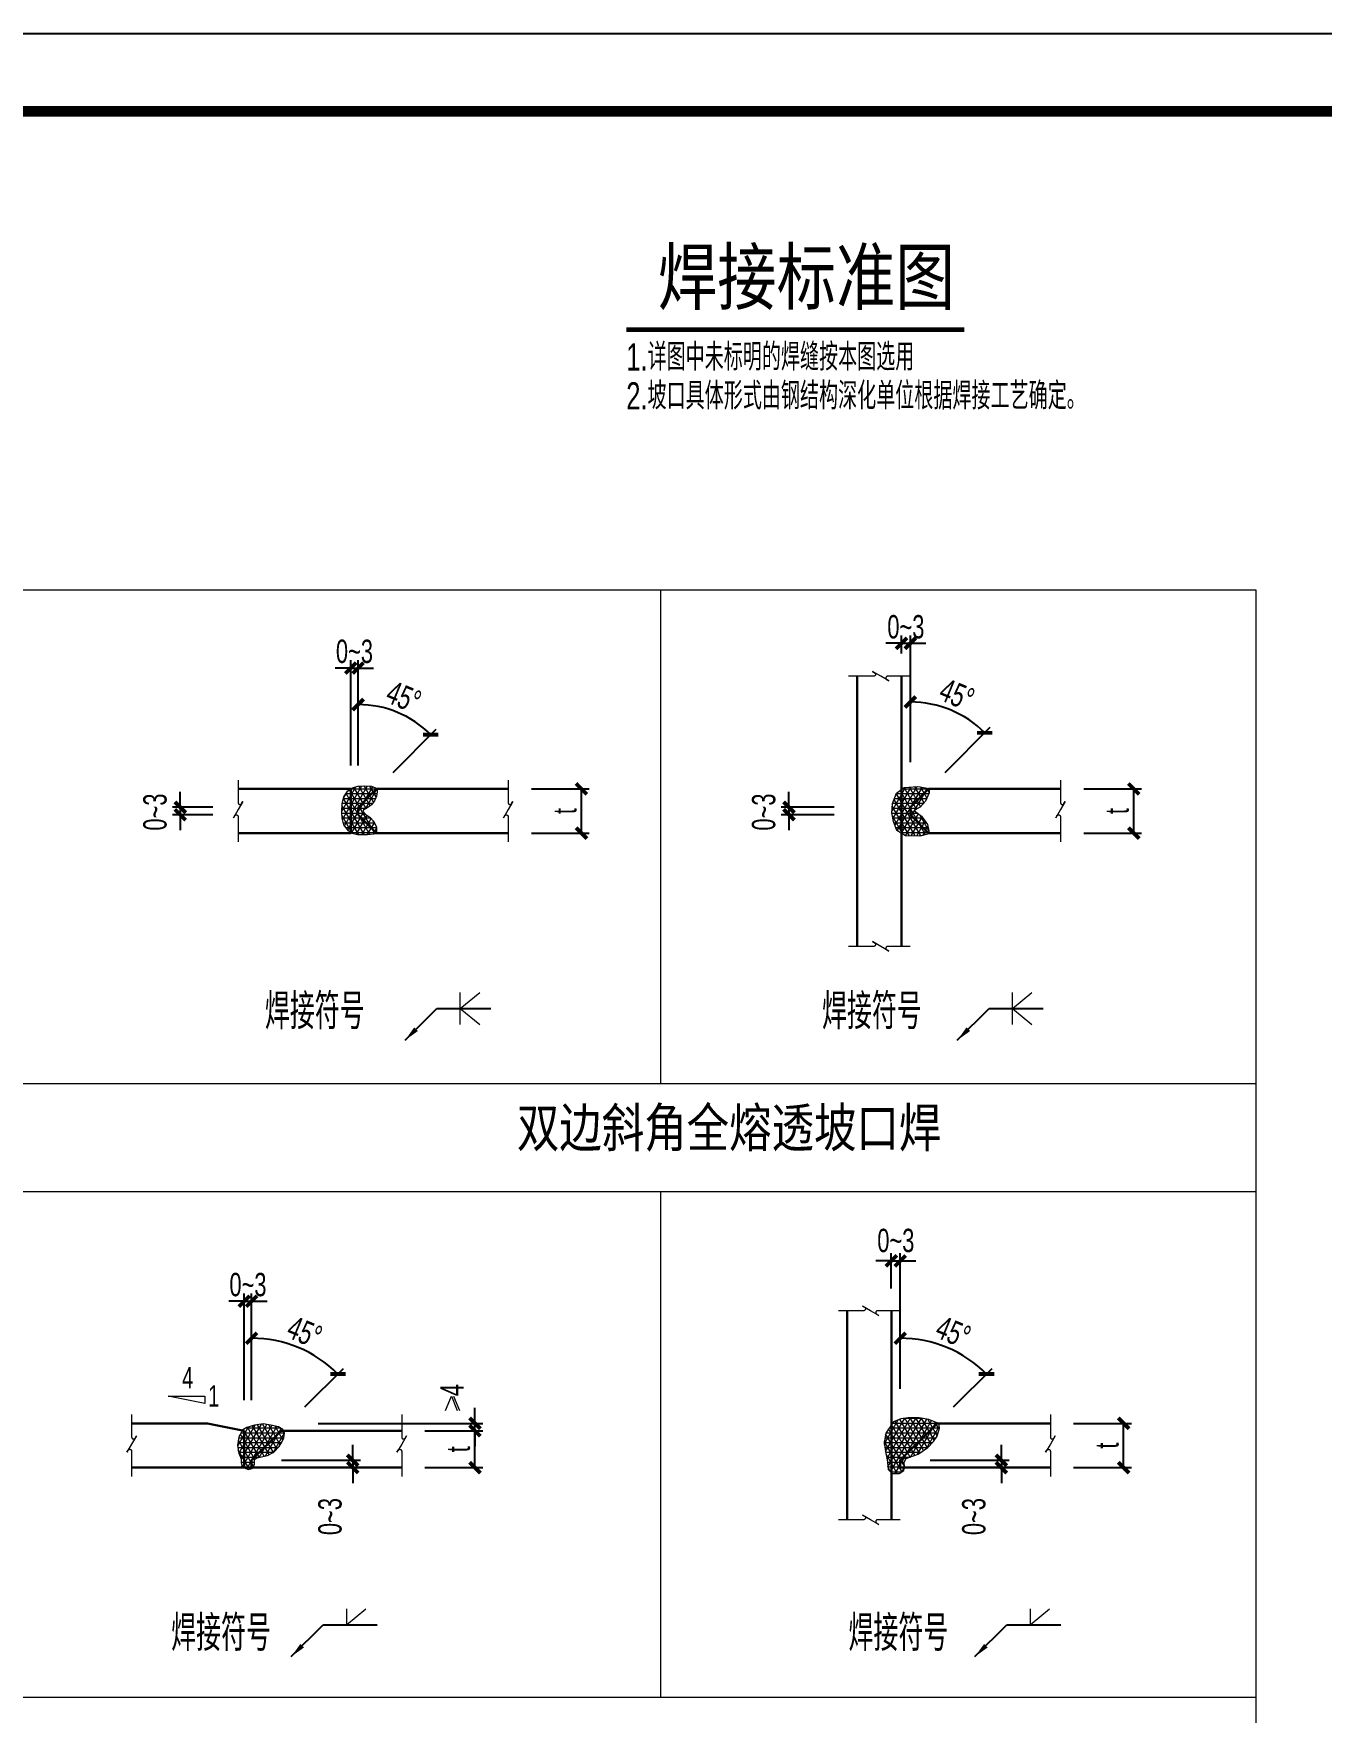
# Model space of a CAD drawing. Header units: millimetres. Extents: x -5285 to 713586, y 0 to 59400.
# Drawn here: x 211954 to 228513, y 37822 to 59400 of the extents above; entities that cross this region are included whole.
import ezdxf
from ezdxf.enums import TextEntityAlignment as Align

# ---------------------------------------------------------------- set-up
doc = ezdxf.new("R2010")
doc.units = ezdxf.units.MM
doc.header["$LTSCALE"] = 1000
doc.header["$PDSIZE"] = 300
doc.layers.get('0').update_dxf_attribs({"lineweight": 15})
doc.layers.get('DEFPOINTS').update_dxf_attribs({"color": 252, "lineweight": 15})
for name, color, linetype, lineweight in [('Dim', 7, 'Continuous', 15), ('hatch', 5, 'Continuous', 13), ('Index', 1, 'Continuous', 15), ('MENBER', 2, 'Continuous', 30), ('TD-DIM', 7, 'Continuous', 15), ('TEXT', 2, 'Continuous', 15)]:
    doc.layers.add(name, color=color, linetype=linetype, lineweight=lineweight)
doc.layers.add('PUB_TITLE', color=4, linetype='Continuous')
doc.styles.add('T&D', font='haiwenrs.shx', dxfattribs={"width": 0.7, "bigfont": 'hztxt.shx'})
doc.styles.add('TITLE', font='simhei.ttf', dxfattribs={"width": 0.8})
doc.dimstyles.new('T&D100', dxfattribs={"dimscale": 100, "dimtxt": 3, "dimasz": 2, "dimexe": 1, "dimexo": 3, "dimtad": 1, "dimdec": 0, "dimzin": 0, "dimdsep": 46, "dimtxsty": 'T&D', "dimblk": 'ARCHTICK', "dimcen": 0.09, "dimclrt": 2, "dimadec": 0, "dimazin": 0, "dimtfac": 1, "dimtdec": 0, "dimtix": 1, "dimtmove": 2, "dimatfit": 0, "dimfxl": 1, "dimtolj": 1, "dimtzin": 0, "dimarcsym": 0})
pattern_1 = [(0, (213989.905, 72194.145), (0, 62.5), []), (60, (213989.905, 72194.145), (-54.12659, 31.25), []), (120, (213989.905, 72194.145), (-54.12659, -31.25), [])]
pattern_2 = [(0, (213989.905, 74477.89), (0, 62.5), []), (60, (213989.905, 74477.89), (-54.12659, 31.25), []), (120, (213989.905, 74477.89), (-54.12659, -31.25), [])]

# ---------------------------------------------------------------- blocks, each defined once
blk = doc.blocks.new('_ArchTick')
at = {"color": 0, "linetype": 'ByBlock', "const_width": 0.25}
blk.add_lwpolyline([(-0.35, -0.35), (0.35, 0.35)], dxfattribs=at)
blk = doc.blocks.new('*D32')
at = {"layer": 'DEFPOINTS', "color": 0, "transparency": 16777216}
for p in [(214758, 43635), (215542, 42421), (215232, 41537), (214758, 41062), (214758, 41062)]:
    blk.add_point(p, dxfattribs=at)
at = {"layer": 'Dim', "color": 0, "lineweight": -2, "transparency": 16777216}
blk.add_line((215444, 41749), (215938, 42243), dxfattribs=at)
blk.add_arc((214758, 41062), 1569, 45, 90, dxfattribs=at)
at = {"layer": 'Dim', "color": 0, "lineweight": -2, "transparency": 16777216, "xscale": 200, "yscale": 200, "zscale": 200}
for p, rotation in [((214758, 42631), 180.0000000000104), ((215867, 42172), 314.999999999998)]:
    blk.add_blockref('_ArchTick', p, dxfattribs=dict(at, rotation=rotation))
at = {"layer": 'Dim', "color": 2, "transparency": 16777216, "insert": (215440, 42708), "char_height": 300, "attachment_point": 5, "rotation": 337.5, "style": 'T&D'}
blk.add_mtext('\\A1;45°', dxfattribs=at)
blk = doc.blocks.new('*D33')
at = {"layer": 'DEFPOINTS', "color": 0, "transparency": 16777216}
for p in [(214758, 43107), (214664, 41537), (214758, 41537)]:
    blk.add_point(p, dxfattribs=at)
at = {"layer": 'Dim', "color": 0, "lineweight": -2, "transparency": 16777216}
for p, q in [((214664, 41837), (214664, 43207)), ((214758, 41837), (214758, 43207)), ((214664, 43107), (214464, 43107)), ((214664, 43107), (214758, 43107)), ((214758, 43107), (214958, 43107))]:
    blk.add_line(p, q, dxfattribs=at)
at = {"layer": 'Dim', "color": 0, "lineweight": -2, "transparency": 16777216, "xscale": 200, "yscale": 200, "zscale": 200}
blk.add_blockref('_ArchTick', (214664, 43107), dxfattribs=at)
at = {"layer": 'Dim', "color": 0, "lineweight": -2, "transparency": 16777216, "xscale": 200, "yscale": 200, "zscale": 200, "rotation": 180}
blk.add_blockref('_ArchTick', (214758, 43107), dxfattribs=at)
at = {"layer": 'Dim', "color": 2, "transparency": 16777216, "insert": (214711, 43319), "char_height": 300, "attachment_point": 5, "style": 'T&D'}
blk.add_mtext('\\A1;0~3', dxfattribs=at)
blk = doc.blocks.new('*D34')
at = {"layer": 'DEFPOINTS', "color": 0, "transparency": 16777216}
for p in [(215314, 41537), (216687, 41442), (217630, 41537)]:
    blk.add_point(p, dxfattribs=at)
at = {"layer": 'Dim', "color": 0, "lineweight": -2, "transparency": 16777216}
for p, q in [((217630, 41537), (217630, 41737)), ((215614, 41537), (217730, 41537)), ((216987, 41442), (217730, 41442)), ((217630, 41442), (217630, 41537)), ((217630, 41442), (217630, 41242))]:
    blk.add_line(p, q, dxfattribs=at)
at = {"layer": 'Dim', "color": 0, "lineweight": -2, "transparency": 16777216, "xscale": 200, "yscale": 200, "zscale": 200}
for p, rotation in [((217630, 41537), 270), ((217630, 41442), 90)]:
    blk.add_blockref('_ArchTick', p, dxfattribs=dict(at, rotation=rotation))
at = {"layer": 'Dim', "color": 2, "transparency": 16777216, "insert": (217335, 41925), "char_height": 300, "attachment_point": 5, "rotation": 90, "style": 'T&D'}
blk.add_mtext('\\A1; 4', dxfattribs=at)
blk = doc.blocks.new('*D35')
at = {"layer": 'DEFPOINTS', "color": 0, "transparency": 16777216}
for p in [(214843, 41062), (214843, 40968), (216058, 40968)]:
    blk.add_point(p, dxfattribs=at)
at = {"layer": 'Dim', "color": 0, "lineweight": -2, "transparency": 16777216}
for p, q in [((216058, 41062), (216058, 41262)), ((215143, 41062), (216158, 41062)), ((216058, 41062), (216058, 40968)), ((215143, 40968), (216158, 40968)), ((216058, 40968), (216058, 40768))]:
    blk.add_line(p, q, dxfattribs=at)
at = {"layer": 'Dim', "color": 0, "lineweight": -2, "transparency": 16777216, "xscale": 200, "yscale": 200, "zscale": 200}
for p, rotation in [((216058, 41062), 270), ((216058, 40968), 90)]:
    blk.add_blockref('_ArchTick', p, dxfattribs=dict(at, rotation=rotation))
at = {"layer": 'Dim', "color": 2, "transparency": 16777216, "insert": (215767, 40339), "char_height": 300, "attachment_point": 5, "rotation": 90, "style": 'T&D'}
blk.add_mtext('\\A1;0~3', dxfattribs=at)
blk = doc.blocks.new('*D36')
at = {"layer": 'DEFPOINTS', "color": 0, "transparency": 16777216}
for p in [(216687, 41442), (217630, 41442), (216687, 40968)]:
    blk.add_point(p, dxfattribs=at)
at = {"layer": 'Dim', "color": 0, "lineweight": -2, "transparency": 16777216}
for p, q in [((216987, 41442), (217730, 41442)), ((217630, 40968), (217630, 41442)), ((216987, 40968), (217730, 40968))]:
    blk.add_line(p, q, dxfattribs=at)
at = {"layer": 'Dim', "color": 0, "lineweight": -2, "transparency": 16777216, "xscale": 200, "yscale": 200, "zscale": 200}
for p, rotation in [((217630, 41442), 90), ((217630, 40968), 270)]:
    blk.add_blockref('_ArchTick', p, dxfattribs=dict(at, rotation=rotation))
at = {"layer": 'Dim', "color": 2, "transparency": 16777216, "insert": (217417, 41205), "char_height": 300, "attachment_point": 5, "rotation": 90, "style": 'T&D'}
blk.add_mtext('\\A1;t', dxfattribs=at)
blk = doc.blocks.new('*D40')
at = {"layer": 'DEFPOINTS', "color": 0, "transparency": 16777216}
for p in [(216127, 51521), (216788, 50599), (216364, 49692), (216127, 49455), (216127, 49360)]:
    blk.add_point(p, dxfattribs=at)
at = {"layer": 'Dim', "color": 0, "lineweight": -2, "transparency": 16777216}
blk.add_line((216576, 49904), (217132, 50460), dxfattribs=at)
blk.add_arc((216127, 49455), 1321, 45, 90, dxfattribs=at)
at = {"layer": 'Dim', "color": 0, "lineweight": -2, "transparency": 16777216, "xscale": 200, "yscale": 200, "zscale": 200}
for p, rotation in [((216127, 50776), 180.0000000000001), ((217061, 50389), 315.0000000000198)]:
    blk.add_blockref('_ArchTick', p, dxfattribs=dict(at, rotation=rotation))
at = {"layer": 'Dim', "color": 2, "transparency": 16777216, "insert": (216714, 50872), "char_height": 300, "attachment_point": 5, "rotation": 337.5, "style": 'T&D'}
blk.add_mtext('\\A1;45°', dxfattribs=at)
blk = doc.blocks.new('*D41')
at = {"layer": 'DEFPOINTS', "color": 0, "transparency": 16777216}
for p in [(216127, 51245), (216033, 49692), (216127, 49692)]:
    blk.add_point(p, dxfattribs=at)
at = {"layer": 'Dim', "color": 0, "lineweight": -2, "transparency": 16777216}
for p, q in [((216033, 51245), (215833, 51245)), ((216033, 49992), (216033, 51345)), ((216033, 51245), (216127, 51245)), ((216127, 49992), (216127, 51345)), ((216127, 51245), (216327, 51245))]:
    blk.add_line(p, q, dxfattribs=at)
at = {"layer": 'Dim', "color": 0, "lineweight": -2, "transparency": 16777216, "xscale": 200, "yscale": 200, "zscale": 200}
blk.add_blockref('_ArchTick', (216033, 51245), dxfattribs=at)
at = {"layer": 'Dim', "color": 0, "lineweight": -2, "transparency": 16777216, "xscale": 200, "yscale": 200, "zscale": 200, "rotation": 180}
blk.add_blockref('_ArchTick', (216127, 51245), dxfattribs=at)
at = {"layer": 'Dim', "color": 2, "transparency": 16777216, "insert": (216080, 51458), "char_height": 300, "attachment_point": 5, "style": 'T&D'}
blk.add_mtext('\\A1;0~3', dxfattribs=at)
blk = doc.blocks.new('*D42')
at = {"layer": 'DEFPOINTS', "color": 0, "transparency": 16777216}
for p in [(214561, 49455), (213841, 49360), (214561, 49360)]:
    blk.add_point(p, dxfattribs=at)
at = {"layer": 'Dim', "color": 0, "lineweight": -2, "transparency": 16777216}
for p, q in [((213841, 49455), (213841, 49655)), ((214261, 49455), (213741, 49455)), ((213841, 49455), (213841, 49360)), ((214261, 49360), (213741, 49360)), ((213841, 49360), (213841, 49160))]:
    blk.add_line(p, q, dxfattribs=at)
at = {"layer": 'Dim', "color": 0, "lineweight": -2, "transparency": 16777216, "xscale": 200, "yscale": 200, "zscale": 200}
for p, rotation in [((213841, 49455), 270), ((213841, 49360), 90)]:
    blk.add_blockref('_ArchTick', p, dxfattribs=dict(at, rotation=rotation))
at = {"layer": 'Dim', "color": 2, "transparency": 16777216, "insert": (213517, 49394), "char_height": 300, "attachment_point": 5, "rotation": 90, "style": 'T&D'}
blk.add_mtext('\\A1;0~3', dxfattribs=at)
blk = doc.blocks.new('*D43')
at = {"layer": 'DEFPOINTS', "color": 0, "transparency": 16777216}
for p in [(218056, 49692), (218999, 49692), (218056, 49123)]:
    blk.add_point(p, dxfattribs=at)
at = {"layer": 'Dim', "color": 0, "lineweight": -2, "transparency": 16777216}
for p, q in [((218356, 49692), (219099, 49692)), ((218999, 49123), (218999, 49692)), ((218356, 49123), (219099, 49123))]:
    blk.add_line(p, q, dxfattribs=at)
at = {"layer": 'Dim', "color": 0, "lineweight": -2, "transparency": 16777216, "xscale": 200, "yscale": 200, "zscale": 200}
for p, rotation in [((218999, 49692), 90), ((218999, 49123), 270)]:
    blk.add_blockref('_ArchTick', p, dxfattribs=dict(at, rotation=rotation))
at = {"layer": 'Dim', "color": 2, "transparency": 16777216, "insert": (218786, 49407), "char_height": 300, "attachment_point": 5, "rotation": 90, "style": 'T&D'}
blk.add_mtext('\\A1;t', dxfattribs=at)
blk = doc.blocks.new('*D51')
at = {"layer": 'DEFPOINTS', "color": 0, "transparency": 16777216}
for p in [(223098, 43626), (222983, 42970), (223098, 41680)]:
    blk.add_point(p, dxfattribs=at)
at = {"layer": 'Dim', "color": 0, "lineweight": -2, "transparency": 16777216}
for p, q in [((222983, 43626), (222783, 43626)), ((222983, 43270), (222983, 43726)), ((222983, 43626), (223098, 43626)), ((223098, 41980), (223098, 43726)), ((223098, 43626), (223298, 43626))]:
    blk.add_line(p, q, dxfattribs=at)
at = {"layer": 'Dim', "color": 0, "lineweight": -2, "transparency": 16777216, "xscale": 200, "yscale": 200, "zscale": 200}
blk.add_blockref('_ArchTick', (222983, 43626), dxfattribs=at)
at = {"layer": 'Dim', "color": 0, "lineweight": -2, "transparency": 16777216, "xscale": 200, "yscale": 200, "zscale": 200, "rotation": 180}
blk.add_blockref('_ArchTick', (223098, 43626), dxfattribs=at)
at = {"layer": 'Dim', "color": 2, "transparency": 16777216, "insert": (223041, 43886), "char_height": 300, "attachment_point": 5, "style": 'T&D'}
blk.add_mtext('\\A1;0~3', dxfattribs=at)
blk = doc.blocks.new('*D52')
at = {"layer": 'DEFPOINTS', "color": 0, "transparency": 16777216}
for p in [(223183, 41062), (223183, 40968), (224398, 40968)]:
    blk.add_point(p, dxfattribs=at)
at = {"layer": 'Dim', "color": 0, "lineweight": -2, "transparency": 16777216}
for p, q in [((224398, 41062), (224398, 41262)), ((223483, 41062), (224498, 41062)), ((224398, 41062), (224398, 40968)), ((223483, 40968), (224498, 40968)), ((224398, 40968), (224398, 40768))]:
    blk.add_line(p, q, dxfattribs=at)
at = {"layer": 'Dim', "color": 0, "lineweight": -2, "transparency": 16777216, "xscale": 200, "yscale": 200, "zscale": 200}
for p, rotation in [((224398, 41062), 270), ((224398, 40968), 90)]:
    blk.add_blockref('_ArchTick', p, dxfattribs=dict(at, rotation=rotation))
at = {"layer": 'Dim', "color": 2, "transparency": 16777216, "insert": (224045, 40339), "char_height": 300, "attachment_point": 5, "rotation": 90, "style": 'T&D'}
blk.add_mtext('\\A1;0~3', dxfattribs=at)
blk = doc.blocks.new('*D53')
at = {"layer": 'DEFPOINTS', "color": 0, "transparency": 16777216}
for p in [(223098, 42753), (223882, 42421), (223572, 41537), (223098, 41062), (223098, 41062)]:
    blk.add_point(p, dxfattribs=at)
at = {"layer": 'Dim', "color": 0, "lineweight": -2, "transparency": 16777216}
blk.add_line((223784, 41749), (224278, 42243), dxfattribs=at)
blk.add_arc((223098, 41062), 1569, 45, 90, dxfattribs=at)
at = {"layer": 'Dim', "color": 0, "lineweight": -2, "transparency": 16777216, "xscale": 200, "yscale": 200, "zscale": 200}
for p, rotation in [((223098, 42631), 179.9999999999927), ((224207, 42172), 314.999999999997)]:
    blk.add_blockref('_ArchTick', p, dxfattribs=dict(at, rotation=rotation))
at = {"layer": 'Dim', "color": 2, "transparency": 16777216, "insert": (223780, 42708), "char_height": 300, "attachment_point": 5, "rotation": 337.5, "style": 'T&D'}
blk.add_mtext('\\A1;45°', dxfattribs=at)
blk = doc.blocks.new('*D54')
at = {"layer": 'DEFPOINTS', "color": 0, "transparency": 16777216}
for p in [(225027, 41537), (225970, 41537), (225027, 40968)]:
    blk.add_point(p, dxfattribs=at)
at = {"layer": 'Dim', "color": 0, "lineweight": -2, "transparency": 16777216}
for p, q in [((225327, 41537), (226070, 41537)), ((225970, 40968), (225970, 41537)), ((225327, 40968), (226070, 40968))]:
    blk.add_line(p, q, dxfattribs=at)
at = {"layer": 'Dim', "color": 0, "lineweight": -2, "transparency": 16777216, "xscale": 200, "yscale": 200, "zscale": 200}
for p, rotation in [((225970, 41537), 90), ((225970, 40968), 270)]:
    blk.add_blockref('_ArchTick', p, dxfattribs=dict(at, rotation=rotation))
at = {"layer": 'Dim', "color": 2, "transparency": 16777216, "insert": (225757, 41252), "char_height": 300, "attachment_point": 5, "rotation": 90, "style": 'T&D'}
blk.add_mtext('\\A1;t', dxfattribs=at)
blk = doc.blocks.new('*D55')
at = {"layer": 'DEFPOINTS', "color": 0, "transparency": 16777216}
for p in [(223228, 51563), (223113, 51130), (223228, 49735)]:
    blk.add_point(p, dxfattribs=at)
at = {"layer": 'Dim', "color": 0, "lineweight": -2, "transparency": 16777216}
for p, q in [((223113, 51430), (223113, 51663)), ((223228, 50035), (223228, 51663)), ((223113, 51563), (222913, 51563)), ((223113, 51563), (223228, 51563)), ((223228, 51563), (223428, 51563))]:
    blk.add_line(p, q, dxfattribs=at)
at = {"layer": 'Dim', "color": 0, "lineweight": -2, "transparency": 16777216, "xscale": 200, "yscale": 200, "zscale": 200}
blk.add_blockref('_ArchTick', (223113, 51563), dxfattribs=at)
at = {"layer": 'Dim', "color": 0, "lineweight": -2, "transparency": 16777216, "xscale": 200, "yscale": 200, "zscale": 200, "rotation": 180}
blk.add_blockref('_ArchTick', (223228, 51563), dxfattribs=at)
at = {"layer": 'Dim', "color": 2, "transparency": 16777216, "insert": (223170, 51774), "char_height": 300, "attachment_point": 5, "style": 'T&D'}
blk.add_mtext('\\A1;0~3', dxfattribs=at)
blk = doc.blocks.new('*D56')
at = {"layer": 'DEFPOINTS', "color": 0, "transparency": 16777216}
for p in [(223228, 51555), (223904, 50628), (223462, 49692), (223228, 49457), (223228, 49457)]:
    blk.add_point(p, dxfattribs=at)
at = {"layer": 'Dim', "color": 0, "lineweight": -2, "transparency": 16777216}
blk.add_line((223674, 49904), (224254, 50484), dxfattribs=at)
blk.add_arc((223228, 49457), 1352, 45, 90, dxfattribs=at)
at = {"layer": 'Dim', "color": 0, "lineweight": -2, "transparency": 16777216, "xscale": 200, "yscale": 200, "zscale": 200}
for p, rotation in [((223228, 50809), 179.9999999999926), ((224184, 50413), 315.0000000000301)]:
    blk.add_blockref('_ArchTick', p, dxfattribs=dict(at, rotation=rotation))
at = {"layer": 'Dim', "color": 2, "transparency": 16777216, "insert": (223826, 50903), "char_height": 300, "attachment_point": 5, "rotation": 337.5, "style": 'T&D'}
blk.add_mtext('\\A1;45°', dxfattribs=at)
blk = doc.blocks.new('*D57')
at = {"layer": 'DEFPOINTS', "color": 0, "transparency": 16777216}
for p in [(222546, 49455), (221667, 49360), (222546, 49360)]:
    blk.add_point(p, dxfattribs=at)
at = {"layer": 'Dim', "color": 0, "lineweight": -2, "transparency": 16777216}
for p, q in [((221667, 49455), (221667, 49655)), ((222246, 49455), (221567, 49455)), ((221667, 49455), (221667, 49360)), ((222246, 49360), (221567, 49360)), ((221667, 49360), (221667, 49160))]:
    blk.add_line(p, q, dxfattribs=at)
at = {"layer": 'Dim', "color": 0, "lineweight": -2, "transparency": 16777216, "xscale": 200, "yscale": 200, "zscale": 200}
for p, rotation in [((221667, 49455), 270), ((221667, 49360), 90)]:
    blk.add_blockref('_ArchTick', p, dxfattribs=dict(at, rotation=rotation))
at = {"layer": 'Dim', "color": 2, "transparency": 16777216, "insert": (221343, 49394), "char_height": 300, "attachment_point": 5, "rotation": 90, "style": 'T&D'}
blk.add_mtext('\\A1;0~3', dxfattribs=at)
blk = doc.blocks.new('*D58')
at = {"layer": 'DEFPOINTS', "color": 0, "transparency": 16777216}
for p in [(225157, 49692), (226100, 49692), (225157, 49123)]:
    blk.add_point(p, dxfattribs=at)
at = {"layer": 'Dim', "color": 0, "lineweight": -2, "transparency": 16777216}
for p, q in [((225457, 49692), (226200, 49692)), ((226100, 49123), (226100, 49692)), ((225457, 49123), (226200, 49123))]:
    blk.add_line(p, q, dxfattribs=at)
at = {"layer": 'Dim', "color": 0, "lineweight": -2, "transparency": 16777216, "xscale": 200, "yscale": 200, "zscale": 200}
for p, rotation in [((226100, 49692), 90), ((226100, 49123), 270)]:
    blk.add_blockref('_ArchTick', p, dxfattribs=dict(at, rotation=rotation))
at = {"layer": 'Dim', "color": 2, "transparency": 16777216, "insert": (225887, 49407), "char_height": 300, "attachment_point": 5, "rotation": 90, "style": 'T&D'}
blk.add_mtext('\\A1;t', dxfattribs=at)
blk = doc.blocks.new('A$C6C48201D')
at = {"layer": 'PUB_TITLE'}
blk.add_lwpolyline([(0, -89100), (0, 0), (126150, 0), (126150, -89100)], close=True, dxfattribs=at)
at = {"layer": 'PUB_TITLE', "const_width": 210}
blk.add_lwpolyline([(3750, -87600), (124650, -87600), (124650, -1500), (3750, -1500)], close=True, dxfattribs=at)

msp = doc.modelspace()

# ---------------------------------------------------------------- hatches: boundary and pattern name
at = {"layer": 'hatch'}
h = msp.add_hatch(dxfattribs=at)
h.set_pattern_fill('NET3', color=256, scale=500, style=0)
h.set_pattern_definition(pattern_1)
h.paths.add_polyline_path([(216300.9, 49487.8), (216339.4, 49539.8), (216363.4, 49599.6), (216373.6, 49649.3), (216372.7, 49697.4), (216297.9, 49726.9), (216200.6, 49731.8), (216122.4, 49727.4), (216054.2, 49707.5), (215996.9, 49667), (215942.8, 49591.6), (215920.7, 49498.2), (215917.1, 49403.1), (215920.3, 49316), (215944.3, 49229), (216002.7, 49153.1), (216048.5, 49116.9), (216117.7, 49102.6), (216247.3, 49101), (216361.9, 49115.2), (216365.5, 49130.1), (216363.9, 49198.5), (216329.1, 49272.4), (216276.1, 49327.9), (216217, 49366.9), (216186, 49401.9), (216195.9, 49418.5), (216215.1, 49431.1), (216254.3, 49452.9)])
h = msp.add_hatch(dxfattribs=at)
h.set_pattern_fill('NET3', color=256, scale=500, style=0)
h.set_pattern_definition(pattern_1)
h.paths.add_polyline_path([(223282.8, 49409.6), (223369.3, 49341.8), (223449, 49235.5), (223467, 49154.8), (223465.9, 49113.2), (223350.9, 49085.7), (223167.1, 49089.5), (223054.1, 49156.9), (223009.2, 49271.3), (222990.6, 49383.8), (222997.1, 49502.4), (223050.6, 49635.6), (223146.8, 49707.8), (223325.6, 49722.8), (223468.6, 49697.7), (223471, 49642.7), (223420.7, 49534.2), (223352.8, 49458), (223311.9, 49435.1)])
h = msp.add_hatch(dxfattribs=at)
h.set_pattern_fill('NET3', color=256, scale=500, style=0)
h.set_pattern_definition(pattern_2)
h.paths.add_polyline_path([(214624, 41079.1), (214622.4, 41033.3), (214634.7, 40979.8), (214712.5, 40942.5), (214763.5, 40956.5), (214796.4, 41008), (214795.3, 41071), (214826.3, 41092.6), (214961.4, 41126), (215044.9, 41165.1), (215113.4, 41241.5), (215147.3, 41296.6), (215171.7, 41352.5), (215182.9, 41411.8), (215159, 41456.7), (215105.3, 41490.5), (215004, 41512.4), (214906.5, 41532.4), (214794.4, 41512.9), (214697.9, 41485.1), (214643.4, 41453.6), (214594.5, 41365.4), (214578.3, 41252.4), (214592.4, 41154.1)])
h = msp.add_hatch(dxfattribs=at)
h.set_pattern_fill('NET3', color=256, scale=500, style=0)
h.set_pattern_definition(pattern_2)
h.paths.add_polyline_path([(223327.9, 41142.8), (223452.8, 41224.8), (223526.6, 41303.2), (223572.7, 41372.9), (223601.9, 41476.1), (223592, 41536.6), (223466, 41587.5), (223341.2, 41606.5), (223199.5, 41608), (223106.8, 41596.3), (223009.2, 41558.4), (222910.4, 41411.7), (222889, 41287.9), (222914.3, 41151.6), (222929, 41072.7), (222941.9, 40942.6), (222998.3, 40892.7), (223085.3, 40894), (223142.4, 40932), (223151.2, 40975.1), (223149.6, 41037.6), (223174.8, 41084.3), (223268.1, 41119.2)])

# ---------------------------------------------------------------- linework, layer by layer
at = {"layer": 'Dim'}
msp.add_lwpolyline([(214158, 41792.6), (213686.8, 41886.9), (214158, 41886.9)], close=True, dxfattribs=at)
at = {"layer": 'hatch'}
for points in [[(216186, 49401.9), (216217, 49366.9), (216276.1, 49327.9), (216329.1, 49272.4), (216363.9, 49198.5), (216365.5, 49130.1), (216361.9, 49115.2), (216247.3, 49101), (216117.7, 49102.6), (216048.5, 49116.9), (216002.7, 49153.1), (215944.3, 49229), (215920.3, 49316), (215917.1, 49403.1), (215920.7, 49498.2), (215942.8, 49591.6), (215996.9, 49667), (216054.2, 49707.5), (216122.4, 49727.4), (216200.6, 49731.8), (216297.9, 49726.9), (216372.7, 49697.4), (216373.6, 49649.3), (216363.4, 49599.6), (216339.4, 49539.8), (216300.9, 49487.8), (216254.3, 49452.9), (216215.1, 49431.1), (216195.9, 49418.5)], [(223282.8, 49409.6), (223369.3, 49341.8), (223449, 49235.5), (223467, 49154.8), (223465.9, 49113.2), (223350.9, 49085.7), (223167.1, 49089.5), (223054.1, 49156.9), (223009.2, 49271.3), (222990.6, 49383.8), (222997.1, 49502.4), (223050.6, 49635.6), (223146.8, 49707.8), (223325.6, 49722.8), (223468.6, 49697.7), (223471, 49642.7), (223420.7, 49534.2), (223352.8, 49458), (223311.9, 49435.1)], [(214624, 41079.1), (214622.4, 41033.3), (214634.7, 40979.8), (214712.5, 40942.5), (214763.5, 40956.5), (214796.4, 41008), (214795.3, 41071), (214826.3, 41092.6), (214961.4, 41126), (215044.9, 41165.1), (215113.4, 41241.5), (215147.3, 41296.6), (215171.7, 41352.5), (215182.9, 41411.8), (215159, 41456.7), (215105.3, 41490.5), (215004, 41512.4), (214906.5, 41532.4), (214794.4, 41512.9), (214697.9, 41485.1), (214643.4, 41453.6), (214594.5, 41365.4), (214578.3, 41252.4), (214592.4, 41154.1), (214624, 41079.1)], [(223327.9, 41142.8), (223452.8, 41224.8), (223526.6, 41303.2), (223572.7, 41372.9), (223601.9, 41476.1), (223592, 41536.6), (223466, 41587.5), (223341.2, 41606.5), (223199.5, 41608), (223106.8, 41596.3), (223009.2, 41558.4), (222910.4, 41411.7), (222889, 41287.9), (222914.3, 41151.6), (222929, 41072.7), (222941.9, 40942.6), (222998.3, 40892.7), (223085.3, 40894), (223142.4, 40932), (223151.2, 40975.1), (223149.6, 41037.6), (223174.8, 41084.3), (223268.1, 41119.2)]]:
    msp.add_lwpolyline(points, close=True, dxfattribs=at)
at = {"layer": 'Index'}
for p, q in [((220016.3, 52249), (220016.3, 45899.1)), ((227671.6, 45899.1), (193645, 45899.1)), ((227671.6, 44510.8), (193645, 44510.8)), ((220016.3, 44510.8), (220016.3, 38013.8)), ((227671.9, 38013.8), (193645, 38013.8))]:
    msp.add_line(p, q, dxfattribs=at)
msp.add_lwpolyline([(193645, 52249), (227671.7, 52249), (227671.7, 20450.3), (193645, 20450.3)], close=True, dxfattribs=at)
for points in [[(223226.3, 51139.8), (222936.8, 51139.8), (222935.1, 51139.7), (222934.1, 51139.6), (222931.6, 51139.2), (222929.6, 51138.6), (222927.3, 51137.8), (222926, 51137.2), (222924.5, 51136.4), (222923.2, 51135.5), (222922, 51134.7), (222920.8, 51133.7), (222919.4, 51132.3), (222918.2, 51131.1), (222917.3, 51129.9), (222916.8, 51129.1), (222915.5, 51127.1), (222915, 51126), (222914.2, 51124.3), (222914, 51123.4), (222913.4, 51121.9), (222913, 51120.2), (222912.8, 51119.1), (222912.7, 51117.9), (222912.6, 51116), (222912.7, 51113.1), (222913.1, 51110.5), (222913.7, 51108.4), (222914.8, 51105.7), (222916.1, 51103.1), (222917.5, 51101), (222919, 51099.1), (222920.4, 51097.7), (222922, 51096.4), (222924.3, 51094.8), (222951.3, 51079.2), (222846.4, 51139.8), (222741.4, 51200.3), (222768, 51185), (222769.8, 51183.9), (222771.2, 51182.8), (222772.8, 51181.4), (222773.8, 51180.4), (222774.8, 51179.3), (222775.6, 51178.1), (222776.9, 51176.2), (222777.7, 51174.7), (222778.2, 51173.4), (222778.6, 51172.4), (222779.4, 51170.1), (222779.6, 51169), (222779.9, 51167.4), (222780.1, 51166), (222780.1, 51165), (222780.1, 51162.7), (222779.8, 51159.8), (222778.9, 51156.3), (222778.3, 51154.7), (222777.8, 51153.6), (222777, 51152.1), (222776, 51150.5), (222774.2, 51148.1), (222773, 51146.9), (222772.2, 51146.1), (222771, 51145.1), (222769.5, 51143.9), (222768.1, 51143.1), (222766.7, 51142.3), (222765.2, 51141.6), (222763.2, 51140.9), (222761.7, 51140.5), (222760.9, 51140.3), (222759.1, 51139.9), (222757.5, 51139.8), (222756, 51139.8), (222755.9, 51139.8), (222431.4, 51139.8)], [(214584.6, 49804.8), (214584.6, 49515.4), (214584.7, 49513.6), (214584.8, 49512.6), (214585.1, 49510.1), (214585.8, 49508.1), (214586.6, 49505.8), (214587.2, 49504.5), (214588, 49503), (214588.9, 49501.7), (214589.7, 49500.5), (214590.7, 49499.3), (214592.1, 49497.9), (214593.3, 49496.7), (214594.5, 49495.8), (214595.3, 49495.3), (214597.3, 49494), (214598.4, 49493.5), (214600.1, 49492.7), (214601, 49492.5), (214602.5, 49492), (214604.2, 49491.5), (214605.3, 49491.3), (214606.5, 49491.3), (214608.4, 49491.1), (214611.3, 49491.3), (214613.9, 49491.6), (214616, 49492.2), (214618.7, 49493.3), (214621.3, 49494.6), (214623.4, 49496), (214625.3, 49497.5), (214626.7, 49498.9), (214628, 49500.5), (214629.6, 49502.8), (214645.2, 49529.8), (214584.6, 49424.9), (214524.1, 49319.9), (214539.4, 49346.5), (214540.5, 49348.3), (214541.6, 49349.7), (214542.9, 49351.3), (214544, 49352.3), (214545.1, 49353.3), (214546.3, 49354.1), (214548.2, 49355.4), (214549.7, 49356.2), (214551, 49356.8), (214552, 49357.1), (214554.3, 49357.9), (214555.4, 49358.1), (214557, 49358.4), (214558.3, 49358.6), (214559.4, 49358.6), (214561.7, 49358.6), (214564.6, 49358.3), (214568.1, 49357.4), (214569.7, 49356.8), (214570.8, 49356.3), (214572.3, 49355.5), (214573.9, 49354.5), (214576.3, 49352.7), (214577.5, 49351.5), (214578.3, 49350.7), (214579.3, 49349.5), (214580.4, 49348.1), (214581.3, 49346.6), (214582.1, 49345.2), (214582.8, 49343.7), (214583.5, 49341.7), (214583.9, 49340.2), (214584.1, 49339.4), (214584.4, 49337.6), (214584.6, 49336), (214584.6, 49334.5), (214584.6, 49334.4), (214584.6, 49010)], [(218056.5, 49804.8), (218056.5, 49515.4), (218056.5, 49513.6), (218056.6, 49512.6), (218057, 49510.1), (218057.6, 49508.1), (218058.5, 49505.8), (218059.1, 49504.5), (218059.9, 49503), (218060.7, 49501.7), (218061.5, 49500.5), (218062.5, 49499.3), (218063.9, 49497.9), (218065.2, 49496.7), (218066.4, 49495.8), (218067.2, 49495.3), (218069.2, 49494), (218070.2, 49493.5), (218071.9, 49492.7), (218072.8, 49492.5), (218074.3, 49492), (218076, 49491.5), (218077.2, 49491.3), (218078.3, 49491.3), (218080.2, 49491.1), (218083.2, 49491.3), (218085.8, 49491.6), (218087.9, 49492.2), (218090.6, 49493.3), (218093.2, 49494.6), (218095.3, 49496), (218097.2, 49497.5), (218098.6, 49498.9), (218099.9, 49500.5), (218101.4, 49502.8), (218117, 49529.8), (218056.5, 49424.9), (217995.9, 49319.9), (218011.2, 49346.5), (218012.3, 49348.3), (218013.4, 49349.7), (218014.8, 49351.3), (218015.8, 49352.3), (218017, 49353.3), (218018.1, 49354.1), (218020, 49355.4), (218021.6, 49356.2), (218022.9, 49356.8), (218023.8, 49357.1), (218026.1, 49357.9), (218027.2, 49358.1), (218028.9, 49358.4), (218030.2, 49358.6), (218031.2, 49358.6), (218033.6, 49358.6), (218036.4, 49358.3), (218039.9, 49357.4), (218041.5, 49356.8), (218042.6, 49356.3), (218044.1, 49355.5), (218045.8, 49354.5), (218048.1, 49352.7), (218049.3, 49351.5), (218050.1, 49350.7), (218051.2, 49349.5), (218052.3, 49348.1), (218053.2, 49346.6), (218053.9, 49345.2), (218054.6, 49343.7), (218055.3, 49341.7), (218055.8, 49340.2), (218055.9, 49339.4), (218056.3, 49337.6), (218056.5, 49336), (218056.5, 49334.5), (218056.5, 49334.4), (218056.5, 49010)], [(225157.1, 49804.8), (225157.1, 49515.4), (225157.2, 49513.6), (225157.3, 49512.6), (225157.6, 49510.1), (225158.2, 49508.1), (225159.1, 49505.8), (225159.7, 49504.5), (225160.5, 49503), (225161.3, 49501.7), (225162.1, 49500.5), (225163.2, 49499.3), (225164.6, 49497.9), (225165.8, 49496.7), (225167, 49495.8), (225167.8, 49495.3), (225169.8, 49494), (225170.8, 49493.5), (225172.6, 49492.7), (225173.4, 49492.5), (225174.9, 49492), (225176.7, 49491.5), (225177.8, 49491.3), (225178.9, 49491.3), (225180.8, 49491.1), (225183.8, 49491.3), (225186.4, 49491.6), (225188.5, 49492.2), (225191.2, 49493.3), (225193.8, 49494.6), (225195.9, 49496), (225197.8, 49497.5), (225199.2, 49498.9), (225200.5, 49500.5), (225202.1, 49502.8), (225217.6, 49529.8), (225157.1, 49424.9), (225096.5, 49319.9), (225111.8, 49346.5), (225113, 49348.3), (225114, 49349.7), (225115.4, 49351.3), (225116.4, 49352.3), (225117.6, 49353.3), (225118.7, 49354.1), (225120.6, 49355.4), (225122.2, 49356.2), (225123.5, 49356.8), (225124.5, 49357.1), (225126.7, 49357.9), (225127.8, 49358.1), (225129.5, 49358.4), (225130.8, 49358.6), (225131.8, 49358.6), (225134.2, 49358.6), (225137.1, 49358.3), (225140.5, 49357.4), (225142.1, 49356.8), (225143.2, 49356.3), (225144.7, 49355.5), (225146.4, 49354.5), (225148.7, 49352.7), (225149.9, 49351.5), (225150.7, 49350.7), (225151.8, 49349.5), (225152.9, 49348.1), (225153.8, 49346.6), (225154.6, 49345.2), (225155.3, 49343.7), (225155.9, 49341.7), (225156.4, 49340.2), (225156.6, 49339.4), (225156.9, 49337.6), (225157.1, 49336), (225157.1, 49334.5), (225157.1, 49334.4), (225157.1, 49010)], [(223226.3, 47667.9), (222936.8, 47667.9), (222935.1, 47667.8), (222934.1, 47667.8), (222931.6, 47667.4), (222929.6, 47666.8), (222927.3, 47665.9), (222926, 47665.3), (222924.5, 47664.5), (222923.2, 47663.7), (222922, 47662.9), (222920.8, 47661.8), (222919.4, 47660.4), (222918.2, 47659.2), (222917.3, 47658), (222916.8, 47657.2), (222915.5, 47655.2), (222915, 47654.2), (222914.2, 47652.4), (222914, 47651.6), (222913.4, 47650.1), (222913, 47648.4), (222912.8, 47647.2), (222912.7, 47646.1), (222912.6, 47644.2), (222912.7, 47641.2), (222913.1, 47638.6), (222913.7, 47636.5), (222914.8, 47633.8), (222916.1, 47631.2), (222917.5, 47629.1), (222919, 47627.2), (222920.4, 47625.8), (222922, 47624.5), (222924.3, 47623), (222951.3, 47607.4), (222846.4, 47667.9), (222741.4, 47728.5), (222768, 47713.2), (222769.8, 47712), (222771.2, 47711), (222772.8, 47709.6), (222773.8, 47708.6), (222774.8, 47707.4), (222775.6, 47706.3), (222776.9, 47704.4), (222777.7, 47702.8), (222778.2, 47701.5), (222778.6, 47700.6), (222779.4, 47698.3), (222779.6, 47697.2), (222779.9, 47695.5), (222780.1, 47694.2), (222780.1, 47693.2), (222780.1, 47690.8), (222779.8, 47687.9), (222778.9, 47684.5), (222778.3, 47682.9), (222777.8, 47681.8), (222777, 47680.3), (222776, 47678.6), (222774.2, 47676.3), (222773, 47675.1), (222772.2, 47674.3), (222771, 47673.2), (222769.5, 47672.1), (222768.1, 47671.2), (222766.7, 47670.5), (222765.2, 47669.8), (222763.2, 47669.1), (222761.7, 47668.6), (222760.9, 47668.5), (222759.1, 47668.1), (222757.5, 47667.9), (222756, 47667.9), (222755.9, 47667.9), (222431.4, 47667.9)], [(223096.6, 42984.7), (222807.1, 42984.7), (222805.4, 42984.6), (222804.3, 42984.5), (222801.9, 42984.1), (222799.9, 42983.5), (222797.6, 42982.7), (222796.3, 42982.1), (222794.8, 42981.3), (222793.5, 42980.4), (222792.3, 42979.6), (222791, 42978.6), (222789.6, 42977.2), (222788.5, 42976), (222787.6, 42974.7), (222787, 42974), (222785.8, 42972), (222785.3, 42970.9), (222784.5, 42969.2), (222784.2, 42968.3), (222783.7, 42966.8), (222783.3, 42965.1), (222783.1, 42964), (222783, 42962.8), (222782.9, 42960.9), (222783, 42958), (222783.4, 42955.3), (222784, 42953.3), (222785, 42950.6), (222786.3, 42948), (222787.8, 42945.9), (222789.3, 42943.9), (222790.7, 42942.6), (222792.3, 42941.3), (222794.6, 42939.7), (222821.6, 42924.1), (222716.6, 42984.7), (222611.6, 43045.2), (222638.3, 43029.9), (222640.1, 43028.8), (222641.5, 43027.7), (222643, 43026.3), (222644.1, 43025.3), (222645, 43024.2), (222645.9, 43023), (222647.1, 43021.1), (222648, 43019.6), (222648.5, 43018.2), (222648.9, 43017.3), (222649.7, 43015), (222649.9, 43013.9), (222650.2, 43012.2), (222650.4, 43010.9), (222650.4, 43009.9), (222650.4, 43007.5), (222650.1, 43004.7), (222649.1, 43001.2), (222648.6, 42999.6), (222648.1, 42998.5), (222647.3, 42997), (222646.3, 42995.4), (222644.4, 42993), (222643.3, 42991.8), (222642.5, 42991), (222641.3, 42990), (222639.8, 42988.8), (222638.3, 42988), (222637, 42987.2), (222635.5, 42986.5), (222633.5, 42985.8), (222632, 42985.4), (222631.2, 42985.2), (222629.4, 42984.8), (222627.7, 42984.7), (222626.3, 42984.7), (222626.2, 42984.7), (222301.7, 42984.7)], [(213215.5, 41649.7), (213215.5, 41360.3), (213215.6, 41358.5), (213215.7, 41357.5), (213216, 41355), (213216.7, 41353), (213217.5, 41350.7), (213218.1, 41349.4), (213218.9, 41347.9), (213219.8, 41346.6), (213220.6, 41345.4), (213221.6, 41344.2), (213223, 41342.8), (213224.2, 41341.6), (213225.4, 41340.7), (213226.2, 41340.2), (213228.2, 41338.9), (213229.3, 41338.4), (213231, 41337.6), (213231.9, 41337.4), (213233.4, 41336.8), (213235.1, 41336.4), (213236.2, 41336.2), (213237.4, 41336.2), (213239.3, 41336), (213242.2, 41336.2), (213244.8, 41336.5), (213246.9, 41337.1), (213249.6, 41338.2), (213252.2, 41339.5), (213254.3, 41340.9), (213256.2, 41342.4), (213257.6, 41343.8), (213258.9, 41345.4), (213260.5, 41347.7), (213276.1, 41374.7), (213215.5, 41269.8), (213155, 41164.8), (213170.3, 41191.4), (213171.4, 41193.2), (213172.5, 41194.6), (213173.8, 41196.2), (213174.9, 41197.2), (213176, 41198.2), (213177.2, 41199), (213179.1, 41200.3), (213180.6, 41201.1), (213181.9, 41201.6), (213182.9, 41202), (213185.2, 41202.8), (213186.3, 41203), (213187.9, 41203.3), (213189.2, 41203.5), (213190.3, 41203.5), (213192.6, 41203.5), (213195.5, 41203.2), (213199, 41202.3), (213200.6, 41201.7), (213201.7, 41201.2), (213203.2, 41200.4), (213204.8, 41199.4), (213207.2, 41197.6), (213208.4, 41196.4), (213209.2, 41195.6), (213210.2, 41194.4), (213211.3, 41192.9), (213212.2, 41191.5), (213213, 41190.1), (213213.7, 41188.6), (213214.4, 41186.6), (213214.8, 41185.1), (213215, 41184.3), (213215.3, 41182.5), (213215.5, 41180.9), (213215.5, 41179.4), (213215.5, 41179.3), (213215.5, 40854.9)], [(216687.4, 41649.7), (216687.4, 41360.3), (216687.4, 41358.5), (216687.5, 41357.5), (216687.9, 41355), (216688.5, 41353), (216689.4, 41350.7), (216690, 41349.4), (216690.8, 41347.9), (216691.6, 41346.6), (216692.4, 41345.4), (216693.4, 41344.2), (216694.8, 41342.8), (216696.1, 41341.6), (216697.3, 41340.7), (216698.1, 41340.2), (216700.1, 41338.9), (216701.1, 41338.4), (216702.8, 41337.6), (216703.7, 41337.4), (216705.2, 41336.8), (216706.9, 41336.4), (216708.1, 41336.2), (216709.2, 41336.2), (216711.1, 41336), (216714.1, 41336.2), (216716.7, 41336.5), (216718.8, 41337.1), (216721.5, 41338.2), (216724.1, 41339.5), (216726.2, 41340.9), (216728.1, 41342.4), (216729.5, 41343.8), (216730.8, 41345.4), (216732.3, 41347.7), (216747.9, 41374.7), (216687.4, 41269.8), (216626.8, 41164.8), (216642.1, 41191.4), (216643.2, 41193.2), (216644.3, 41194.6), (216645.7, 41196.2), (216646.7, 41197.2), (216647.9, 41198.2), (216649, 41199), (216650.9, 41200.3), (216652.5, 41201.1), (216653.8, 41201.6), (216654.7, 41202), (216657, 41202.8), (216658.1, 41203), (216659.8, 41203.3), (216661.1, 41203.5), (216662.1, 41203.5), (216664.5, 41203.5), (216667.3, 41203.2), (216670.8, 41202.3), (216672.4, 41201.7), (216673.5, 41201.2), (216675, 41200.4), (216676.7, 41199.4), (216679, 41197.6), (216680.2, 41196.4), (216681, 41195.6), (216682.1, 41194.4), (216683.2, 41192.9), (216684.1, 41191.5), (216684.8, 41190.1), (216685.5, 41188.6), (216686.2, 41186.6), (216686.7, 41185.1), (216686.8, 41184.3), (216687.2, 41182.5), (216687.4, 41180.9), (216687.4, 41179.4), (216687.4, 41179.3), (216687.4, 40854.9)], [(225027.4, 41649.7), (225027.4, 41360.3), (225027.4, 41358.5), (225027.5, 41357.5), (225027.9, 41355), (225028.5, 41353), (225029.4, 41350.7), (225030, 41349.4), (225030.8, 41347.9), (225031.6, 41346.6), (225032.4, 41345.4), (225033.4, 41344.2), (225034.8, 41342.8), (225036.1, 41341.6), (225037.3, 41340.7), (225038.1, 41340.2), (225040.1, 41338.9), (225041.1, 41338.4), (225042.8, 41337.6), (225043.7, 41337.4), (225045.2, 41336.8), (225046.9, 41336.4), (225048.1, 41336.2), (225049.2, 41336.2), (225051.1, 41336), (225054.1, 41336.2), (225056.7, 41336.5), (225058.8, 41337.1), (225061.5, 41338.2), (225064.1, 41339.5), (225066.2, 41340.9), (225068.1, 41342.4), (225069.5, 41343.8), (225070.8, 41345.4), (225072.3, 41347.7), (225087.9, 41374.7), (225027.4, 41269.8), (224966.8, 41164.8), (224982.1, 41191.4), (224983.2, 41193.2), (224984.3, 41194.6), (224985.7, 41196.2), (224986.7, 41197.2), (224987.9, 41198.2), (224989, 41199), (224990.9, 41200.3), (224992.5, 41201.1), (224993.8, 41201.6), (224994.7, 41202), (224997, 41202.8), (224998.1, 41203), (224999.8, 41203.3), (225001.1, 41203.5), (225002.1, 41203.5), (225004.5, 41203.5), (225007.3, 41203.2), (225010.8, 41202.3), (225012.4, 41201.7), (225013.5, 41201.2), (225015, 41200.4), (225016.7, 41199.4), (225019, 41197.6), (225020.2, 41196.4), (225021, 41195.6), (225022.1, 41194.4), (225023.2, 41192.9), (225024.1, 41191.5), (225024.8, 41190.1), (225025.5, 41188.6), (225026.2, 41186.6), (225026.7, 41185.1), (225026.8, 41184.3), (225027.2, 41182.5), (225027.4, 41180.9), (225027.4, 41179.4), (225027.4, 41179.3), (225027.4, 40854.9)], [(223096.6, 40298.3), (222807.1, 40298.3), (222805.4, 40298.2), (222804.3, 40298.1), (222801.9, 40297.7), (222799.9, 40297.1), (222797.6, 40296.3), (222796.3, 40295.6), (222794.8, 40294.9), (222793.5, 40294), (222792.3, 40293.2), (222791, 40292.2), (222789.6, 40290.8), (222788.5, 40289.6), (222787.6, 40288.3), (222787, 40287.6), (222785.8, 40285.6), (222785.3, 40284.5), (222784.5, 40282.8), (222784.2, 40281.9), (222783.7, 40280.4), (222783.3, 40278.7), (222783.1, 40277.5), (222783, 40276.4), (222782.9, 40274.5), (222783, 40271.5), (222783.4, 40268.9), (222784, 40266.8), (222785, 40264.1), (222786.3, 40261.5), (222787.8, 40259.5), (222789.3, 40257.5), (222790.7, 40256.1), (222792.3, 40254.8), (222794.6, 40253.3), (222821.6, 40237.7), (222716.6, 40298.3), (222611.6, 40358.8), (222638.3, 40343.5), (222640.1, 40342.4), (222641.5, 40341.3), (222643, 40339.9), (222644.1, 40338.9), (222645, 40337.8), (222645.9, 40336.6), (222647.1, 40334.7), (222648, 40333.1), (222648.5, 40331.8), (222648.9, 40330.9), (222649.7, 40328.6), (222649.9, 40327.5), (222650.2, 40325.8), (222650.4, 40324.5), (222650.4, 40323.5), (222650.4, 40321.1), (222650.1, 40318.3), (222649.1, 40314.8), (222648.6, 40313.2), (222648.1, 40312.1), (222647.3, 40310.6), (222646.3, 40309), (222644.4, 40306.6), (222643.3, 40305.4), (222642.5, 40304.6), (222641.3, 40303.6), (222639.8, 40302.4), (222638.3, 40301.6), (222637, 40300.8), (222635.5, 40300.1), (222633.5, 40299.4), (222632, 40298.9), (222631.2, 40298.8), (222629.4, 40298.4), (222627.7, 40298.3), (222626.3, 40298.3), (222626.2, 40298.3), (222301.7, 40298.3)]]:
    msp.add_lwpolyline(points, dxfattribs=at)
at = {"layer": 'MENBER'}
for p, q in [((222544.6, 51139.8), (222544.6, 47667.9)), ((223113.2, 49676.3), (223113.2, 51139.8)), ((216032.7, 49691.7), (214584.6, 49691.7)), ((216032.7, 49123.1), (216032.7, 49691.7)), ((216126.9, 49454.5), (216364.1, 49691.7)), ((216364.1, 49691.7), (218056.5, 49691.7)), ((223113.2, 49105.8), (223113.2, 49688.7)), ((223227.6, 49457.2), (223462.1, 49691.7)), ((223462.1, 49691.7), (225157.1, 49691.7)), ((216126.9, 49360.3), (216126.9, 49454.5)), ((223227.6, 49360.3), (223227.6, 49454.5)), ((216126.9, 49360.3), (216364.1, 49123.1)), ((223227.6, 49357.6), (223462.1, 49123.1)), ((214584.6, 49123.1), (216032.7, 49123.1)), ((216364.1, 49123.1), (218056.5, 49123.1)), ((223113.2, 49105.8), (223113.2, 47667.9)), ((223462.1, 49123.1), (225157.1, 49123.1)), ((222414.8, 42984.7), (222414.8, 40298.3)), ((222983.5, 41536.6), (222983.5, 42984.7)), ((214192.3, 41536.6), (213215.5, 41536.6)), ((214639.7, 41447.1), (214192.3, 41536.6)), ((214663.6, 41442.3), (214639.7, 41447.1)), ((214663.6, 40968), (214663.6, 41442.3)), ((214757.8, 41062.2), (215138, 41442.3)), ((215171.6, 41442.3), (215138, 41442.3)), ((215171.6, 41442.3), (216687.4, 41442.3)), ((222983.5, 40898.3), (222983.5, 41536.6)), ((223097.8, 41062.2), (223572.2, 41536.6)), ((223572.2, 41536.6), (225027.4, 41536.6)), ((214757.8, 40968), (214757.8, 41062.2)), ((223097.8, 40968), (223097.8, 41062.2)), ((213215.5, 40968), (214654.8, 40968)), ((214770.1, 40968), (214656, 40968)), ((214770.1, 40968), (216687.4, 40968)), ((222983.5, 40898.3), (222983.5, 40298.3)), ((223150.4, 40968), (223097.8, 40968)), ((223150.4, 40968), (225027.4, 40968))]:
    msp.add_line(p, q, dxfattribs=at)
at = {"layer": 'TEXT'}
for p, q in [((217441, 46661.9), (217441, 47076.6)), ((217441, 46869.3), (217690.6, 47076.6)), ((224541.7, 46661.9), (224541.7, 47076.6)), ((224541.7, 46869.3), (224791.2, 47076.6)), ((217441, 46869.3), (217690.6, 46661.9)), ((224541.7, 46869.3), (224791.2, 46661.9)), ((217353.5, 41885.1), (217429.3, 41700.6)), ((215978.7, 38947.3), (216228.3, 39154.6)), ((215978.7, 39154.6), (215978.7, 38947.3)), ((224769, 38947.3), (225018.5, 39154.6)), ((224769, 39154.6), (224769, 38947.3))]:
    msp.add_line(p, q, dxfattribs=at)
at = {"layer": 'TEXT', "const_width": 60}
msp.add_lwpolyline([(219575.4, 55593.3), (223923.2, 55593.3)], dxfattribs=at)
at = {"layer": 'TEXT'}
msp.add_lwpolyline([(217251.9, 41700.6), (217326.2, 41885), (217400.4, 41700.6)], dxfattribs=at)

# ---------------------------------------------------------------- block references
at = {"layer": 'TD-DIM', "ltscale": 0.5, "xscale": 0.6666666666666666, "yscale": 0.6666666666666666, "zscale": 0.6666666666666666}
msp.add_blockref('A$C6C48201D', (178271.7, 59400), dxfattribs=at)

# ---------------------------------------------------------------- texts
at = {"layer": 'TEXT', "style": 'TITLE', "width": 0.8}
msp.add_text('焊接标准图', height=700, dxfattribs=at).set_placement((223799.6, 55925.2, -4716.8), align=Align.RIGHT)
at = {"layer": 'TEXT'}
for s, height, style, width, p in [('1.详图中未标明的焊缝按本图选用', 350, 'T&D', 0.7, (219575.3, 55068.6)), ('2.坡口具体形式由钢结构深化单位根据焊接工艺确定。', 350, 'T&D', 0.7, (219575.3, 54568.6)), ('焊接符号', 458.17, 'T&D', 0.7, (214928.6, 46602.9)), ('焊接符号', 458.17, 'T&D', 0.7, (222091.9, 46602.9)), ('双边斜角全熔透坡口焊', 500, 'TITLE', 0.8, (218169.1, 45088.5)), ('4', 274.9, 'T&D', 0.7, (213863.5, 41986.2)), ('1', 274.9, 'T&D', 0.7, (214199, 41751.7)), ('焊接符号', 458.17, 'T&D', 0.7, (213723.9, 38611.8)), ('焊接符号', 458.17, 'T&D', 0.7, (222432.6, 38611.8))]:
    msp.add_text(s, height=height, dxfattribs=dict(at, style=style, width=width)).set_placement(p)

# ---------------------------------------------------------------- dimensions: what is measured, and where the dimension line sits
at = {"layer": 'Dim'}
for base, p1, p2, picture, middle in [((223227.6, 51562.5), (223113.2, 51130.1), (223227.6, 49734.5), '*D55', (223170.4, 51774)), ((223097.8, 43625.6), (222983.5, 42969.6), (223097.8, 41679.9), '*D51', (223040.7, 43885.9))]:
    dim = msp.add_linear_dim(base=base, p1=p1, p2=p2, text='0~3', dimstyle='T&D100', dxfattribs=at)
    dim.commit()
    dim.dimension.update_dxf_attribs({"geometry": picture, "text_midpoint": middle, "dimtype": 160})
for base, p1, p2, picture, middle in [((216126.9, 51245.5), (216032.7, 49691.7), (216126.9, 49691.7), '*D41', (216079.8, 51458)), ((214757.8, 43106.9), (214663.6, 41536.6), (214757.8, 41536.6), '*D33', (214710.7, 43319.4))]:
    dim = msp.add_linear_dim(base=base, p1=p1, p2=p2, text='0~3', dimstyle='T&D100', dxfattribs=at)
    dim.commit()
    dim.dimension.update_dxf_attribs({"geometry": picture, "text_midpoint": middle})
for base, line1, line2, picture, middle in [((216787.6, 50598.9), ((216126.9, 49454.5), (216364.1, 49691.7)), ((216126.9, 49360.3), (216126.9, 51521)), '*D40', (216713.9, 50871.7)), ((223903.6, 50628.1), ((223227.6, 49457.2), (223462.1, 49691.7)), ((223227.6, 49457.2), (223227.6, 51554.5)), '*D56', (223826.3, 50902.6)), ((215542.5, 42421.2), ((214757.8, 41062.2), (215232.2, 41536.6)), ((214757.8, 41062.2), (214757.8, 43635)), '*D32', (215439.7, 42708.4)), ((223882.5, 42421.2), ((223097.8, 41062.2), (223572.2, 41536.6)), ((223097.8, 41062.2), (223097.8, 42753.2)), '*D53', (223779.7, 42708.4))]:
    dim = msp.add_angular_dim_2l(base=base, line1=line1, line2=line2, dimstyle='T&D100', dxfattribs=at)
    dim.commit()
    dim.dimension.update_dxf_attribs({"geometry": picture, "text_midpoint": middle})
for base, p1, p2, angle, text, picture, middle in [((213840.8, 49360.3), (214561.3, 49454.5), (214561.3, 49360.3), 270, '0~3', '*D42', (213516.7, 49394.1)), ((221666.9, 49360.3), (222545.9, 49454.5), (222545.9, 49360.3), 270, '0~3', '*D57', (221342.8, 49394.1)), ((217629.9, 41536.6), (216687.4, 41442.3), (215314.2, 41536.6), 90, ' 4', '*D34', (217335.3, 41925.3)), ((216058.2, 40968), (214843, 41062.2), (214843, 40968), 90, '0~3', '*D35', (215766.9, 40338.7)), ((224398.2, 40968), (223183, 41062.2), (223183, 40968), 90, '0~3', '*D52', (224044.8, 40338.7))]:
    dim = msp.add_linear_dim(base=base, p1=p1, p2=p2, angle=angle, text=text, dimstyle='T&D100', dxfattribs=at)
    dim.commit()
    dim.dimension.update_dxf_attribs({"geometry": picture, "text_midpoint": middle, "dimtype": 160})
for base, p1, p2, picture, middle in [((218999, 49691.7), (218056.5, 49123.1), (218056.5, 49691.7), '*D43', (218786.5, 49407.4)), ((226099.6, 49691.7), (225157.1, 49123.1), (225157.1, 49691.7), '*D58', (225887.1, 49407.4)), ((217629.9, 41442.3), (216687.4, 40968), (216687.4, 41442.3), '*D36', (217417.4, 41205.2)), ((225969.9, 41536.6), (225027.4, 40968), (225027.4, 41536.6), '*D54', (225757.4, 41252.3))]:
    dim = msp.add_linear_dim(base=base, p1=p1, p2=p2, angle=90, text='t', dimstyle='T&D100', dxfattribs=at)
    dim.commit()
    dim.dimension.update_dxf_attribs({"geometry": picture, "text_midpoint": middle})

# ---------------------------------------------------------------- leaders
for points in [[(216730.2, 46460.9), (217138.6, 46869.3), (217832.6, 46869.3)], [(223830.9, 46460.9), (224239.2, 46869.3), (224933.2, 46869.3)], [(215267.9, 38538.9), (215676.3, 38947.3), (216370.3, 38947.3)], [(224058.2, 38538.9), (224466.6, 38947.3), (225160.6, 38947.3)]]:
    msp.add_leader(points, dimstyle='T&D100', dxfattribs=at)

doc.saveas('drawing.dxf')
